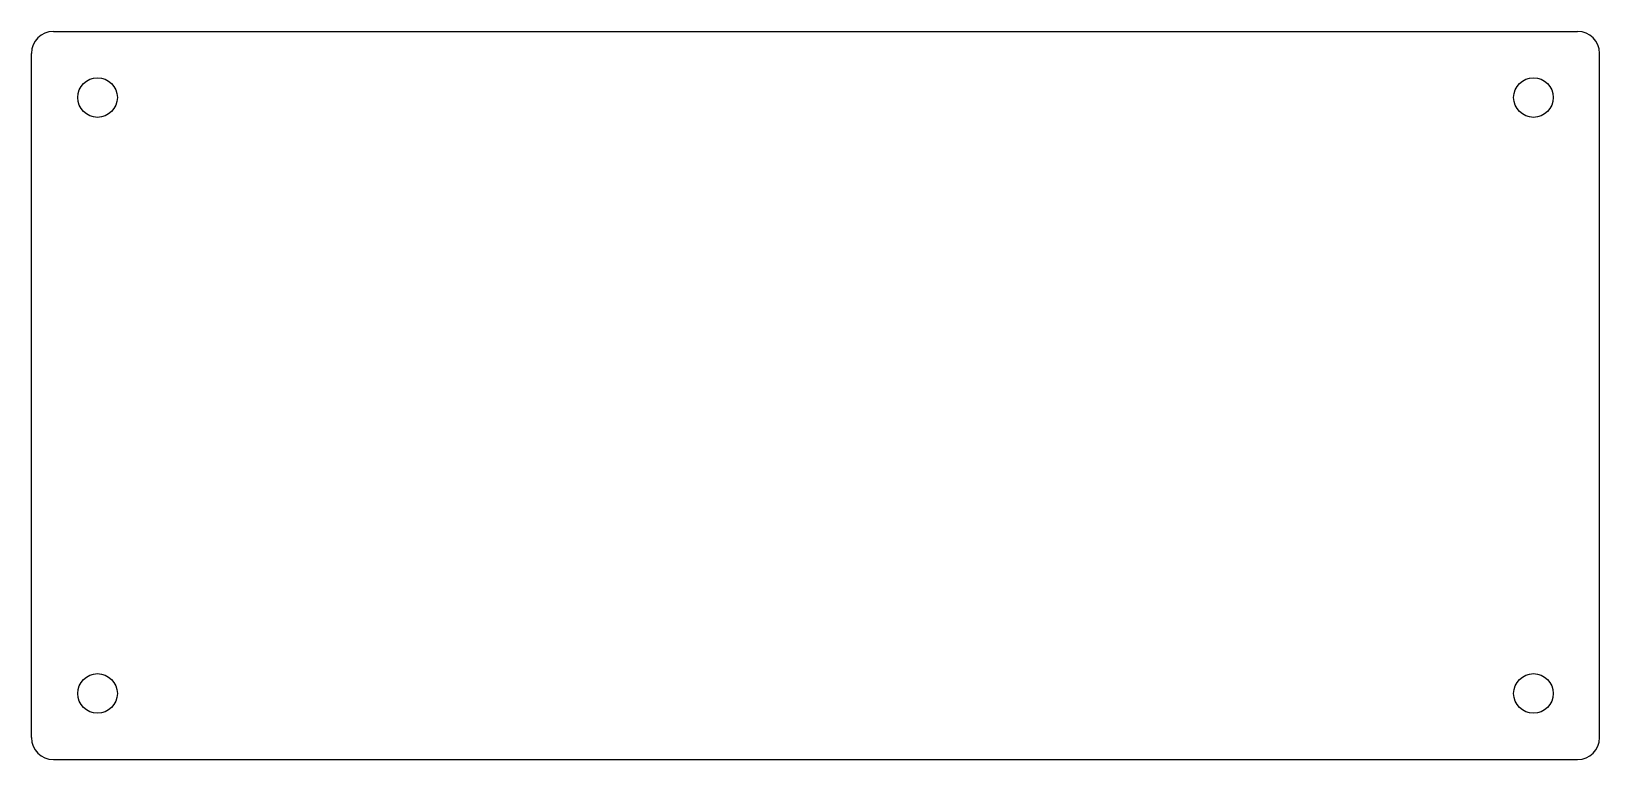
# Model space of a CAD drawing. Header units: metres. Extents: x -178 to 178, y -83 to 83.
import ezdxf

# ---------------------------------------------------------------- set-up
doc = ezdxf.new("R2010")
doc.units = ezdxf.units.M

msp = doc.modelspace()

# ---------------------------------------------------------------- linework, layer by layer
for p, q in [((-172.8, 82.55), (172.8, 82.55)), ((-172.8, 82.55, -3.17), (-172.8, 82.55)), ((-172.8, 82.55, -3.17), (172.8, 82.55, -3.17)), ((172.8, 82.55, -3.17), (172.8, 82.55)), ((-177.8, -77.55), (-177.8, 77.55)), ((-177.8, 77.55, -3.17), (-177.8, 77.55)), ((-177.8, -77.55, -3.17), (-177.8, 77.55, -3.17)), ((177.8, -77.55), (177.8, 77.55)), ((177.8, -77.55, -3.17), (177.8, 77.55, -3.17)), ((177.8, 77.55, -3.17), (177.8, 77.55)), ((-167.3, 67.55), (-167.3, 67.55, -3.17)), ((158.3, 67.55), (158.3, 67.55, -3.17)), ((-167.3, -67.55), (-167.3, -67.55, -3.17)), ((158.3, -67.55), (158.3, -67.55, -3.17)), ((-177.8, -77.55, -3.17), (-177.8, -77.55)), ((177.8, -77.55, -3.17), (177.8, -77.55)), ((-172.8, -82.55), (172.8, -82.55)), ((-172.8, -82.55, -3.17), (-172.8, -82.55)), ((-172.8, -82.55, -3.17), (172.8, -82.55, -3.17)), ((172.8, -82.55, -3.17), (172.8, -82.55))]:
    msp.add_line(p, q)
for centre in [(-162.8, 67.55), (-162.8, 67.55, -3.17), (162.8, 67.55), (162.8, 67.55, -3.17), (-162.8, -67.55), (-162.8, -67.55, -3.17), (162.8, -67.55), (162.8, -67.55, -3.17)]:
    msp.add_circle(centre, 4.5)
for centre, start, end in [((-172.8, 77.55), 90, 180), ((-172.8, 77.55, -3.17), 90, 180), ((172.8, 77.55), 0, 90), ((172.8, 77.55, -3.17), 0, 90), ((-172.8, -77.55), 180, 270), ((-172.8, -77.55, -3.17), 180, 270), ((172.8, -77.55), -90, 0), ((172.8, -77.55, -3.17), -90, 0)]:
    msp.add_arc(centre, 5, start, end)

doc.saveas('drawing.dxf')
